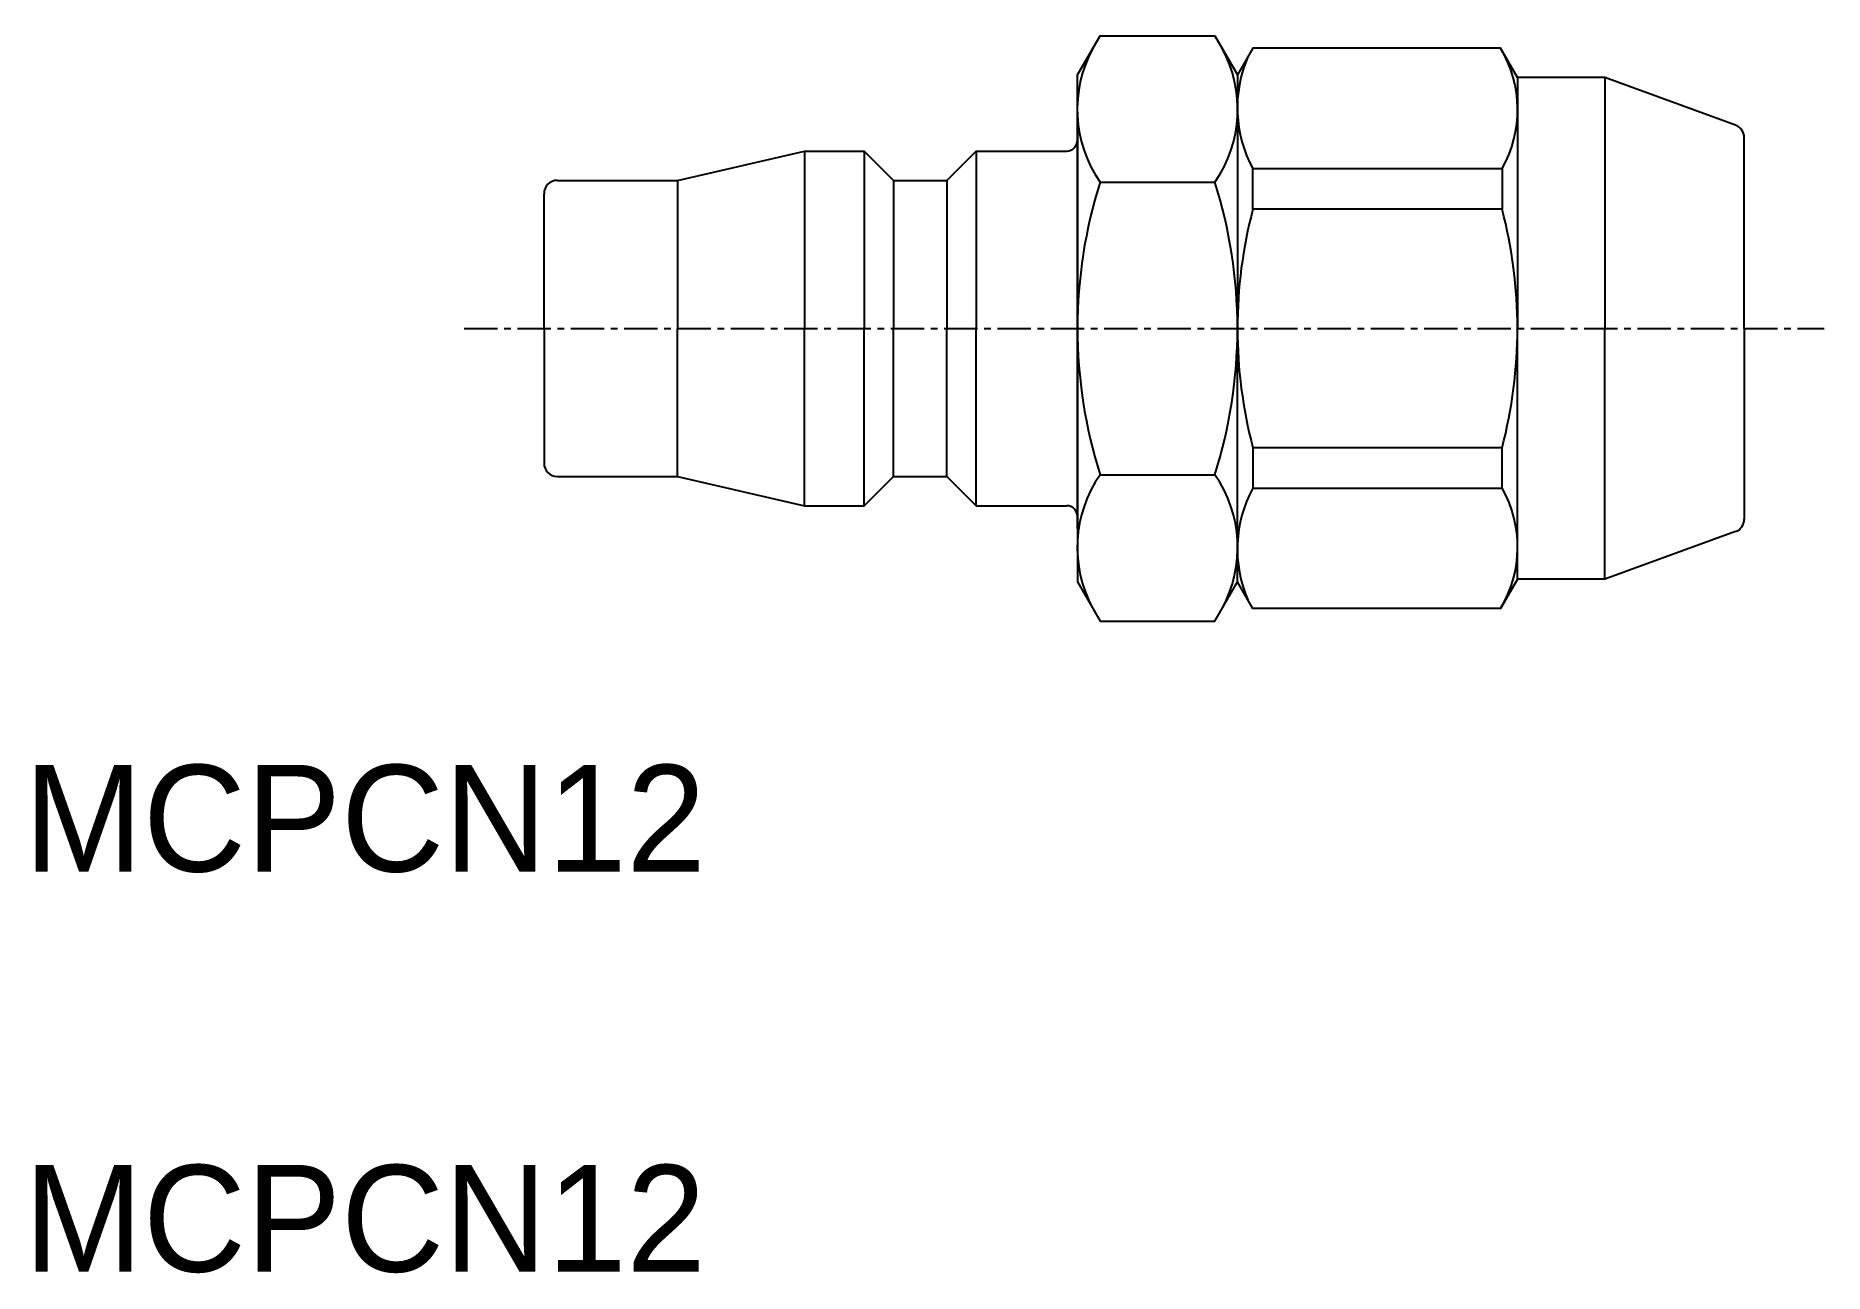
# Model space of a CAD drawing. Extents: x 90 to 157, y 43.2 to 89.6.
import ezdxf

# ---------------------------------------------------------------- set-up
doc = ezdxf.new("R2010")
doc.units = 0
doc.linetypes.add('CENTER', pattern=[2, 1.25, -0.25, 0.25, -0.25])
doc.layers.get('0').update_dxf_attribs({"linetype": 'CONTINUOUS'})
doc.layers.add('CENTER', color=1, linetype='CENTER')

msp = doc.modelspace()

# ---------------------------------------------------------------- linework, layer by layer
at = {"color": 7, "linetype": 'CONTINUOUS'}
for p, q in [((129.026, 78.638), (129.026, 88.138)), ((148.806, 88.038), (148.806, 78.638)), ((129.026, 86.138), (129.026, 78.638)), ((135.026, 86.138), (135.026, 78.638)), ((118.791, 85.288), (118.791, 78.638)), ((121.026, 85.288), (121.026, 78.638)), ((125.226, 85.288), (125.226, 78.638)), ((129.026, 78.638), (129.026, 85.485)), ((129.026, 85.288), (129.026, 78.638)), ((114.026, 84.188), (114.026, 78.638)), ((122.126, 84.188), (122.126, 78.638)), ((124.126, 84.188), (124.126, 78.638)), ((129.875, 84.123), (134.178, 84.123)), ((109.026, 78.638), (109.026, 83.688)), ((109.026, 78.638), (109.026, 73.588)), ((114.026, 73.088), (114.026, 78.638)), ((118.791, 71.988), (118.791, 78.638)), ((121.026, 71.988), (121.026, 78.638)), ((122.126, 73.088), (122.126, 78.638)), ((124.126, 73.088), (124.126, 78.638)), ((125.226, 71.988), (125.226, 78.638)), ((129.026, 71.988), (129.026, 78.638)), ((129.026, 78.638), (129.026, 71.791)), ((129.026, 78.638), (129.026, 69.138)), ((129.026, 71.138), (129.026, 78.638)), ((135.026, 71.138), (135.026, 78.638)), ((148.806, 69.238), (148.806, 78.638)), ((129.875, 73.153), (134.178, 73.153))]:
    msp.add_line(p, q, dxfattribs=at)
for points in [[(129.026, 86.138), (129.026, 88.138), (129.875, 89.608), (134.178, 89.608), (135.026, 88.138), (135.026, 78.638)], [(153.697, 86.258), (148.806, 88.038), (145.526, 88.038), (144.891, 89.138), (135.604, 89.138), (135.026, 88.138), (135.026, 78.638)], [(145.526, 88.038), (145.526, 88.038), (145.526, 78.638)], [(109.526, 84.188), (114.026, 84.188), (118.791, 85.288), (121.026, 85.288), (122.126, 84.188), (124.126, 84.188), (125.226, 85.288), (128.626, 85.288)], [(154.026, 78.638), (154.026, 85.438), (154.026, 85.788)], [(129.026, 71.138), (129.026, 69.138), (129.875, 67.668), (134.178, 67.668), (135.026, 69.138), (135.026, 78.638)], [(153.697, 71.018), (148.806, 69.238), (145.526, 69.238), (144.891, 68.138), (135.604, 68.138), (135.026, 69.138), (135.026, 78.638)], [(145.526, 69.238), (145.526, 69.238), (145.526, 78.638)], [(154.026, 78.638), (154.026, 71.838), (154.026, 71.488)], [(109.526, 73.088), (114.026, 73.088), (118.791, 71.988), (121.026, 71.988), (122.126, 73.088), (124.126, 73.088), (125.226, 71.988), (128.626, 71.988)]]:
    msp.add_lwpolyline(points, dxfattribs=at)
for points in [[(144.949, 83.11), (135.604, 83.11), (135.604, 84.629), (144.949, 84.629), (144.949, 83.11)], [(144.949, 74.166), (135.604, 74.166), (135.604, 72.647), (144.949, 72.647), (144.949, 74.166)]]:
    msp.add_lwpolyline(points, close=True, dxfattribs=at)
for centre, radius, start, end in [((133.787, 86.849), 4.768, 151.31832, 214.87494), ((130.266, 86.849), 4.768, 325.12506, 28.68168), ((139.792, 86.913), 4.77, 156.49655, 208.60281), ((141.056, 86.834), 4.474, 330.4748, 30.99248), ((153.526, 85.788), 0.5, 0, 70), ((128.626, 85.688), 0.4, 270, 0), ((109.526, 83.688), 0.5, 90, 180), ((147.178, 78.638), 18.151, 162.41204, 180), ((116.875, 78.638), 18.151, 0, 17.58795), ((152.635, 78.638), 17.609, 165.28767, 179.99999), ((127.917, 78.638), 17.609, 0, 14.71233), ((147.178, 78.638), 18.151, 180, 197.58796), ((116.875, 78.638), 18.151, 342.41205, 0), ((152.635, 78.638), 17.609, 180.00001, 194.71233), ((127.917, 78.638), 17.609, 345.28767, 360), ((109.526, 73.588), 0.5, 180, 270), ((133.787, 70.427), 4.768, 145.12506, 208.68168), ((130.266, 70.427), 4.768, 331.31832, 34.87494), ((139.792, 70.363), 4.77, 151.39719, 203.50345), ((141.056, 70.442), 4.474, 329.00752, 29.5252), ((128.626, 71.588), 0.4, 0, 90), ((153.526, 71.488), 0.5, 290, 0)]:
    msp.add_arc(centre, radius, start, end, dxfattribs=at)
at = {"layer": 'CENTER', "color": 1, "linetype": 'CENTER'}
msp.add_line((106.026, 78.638), (157.026, 78.638), dxfattribs=at)

# ---------------------------------------------------------------- texts
at = {"color": 7, "linetype": 'CONTINUOUS'}
for p in [(89.531, 58.275), (89.531, 43.275)]:
    msp.add_text('MCPCN12', height=4, dxfattribs=at).set_placement(p)

doc.saveas('drawing.dxf')
